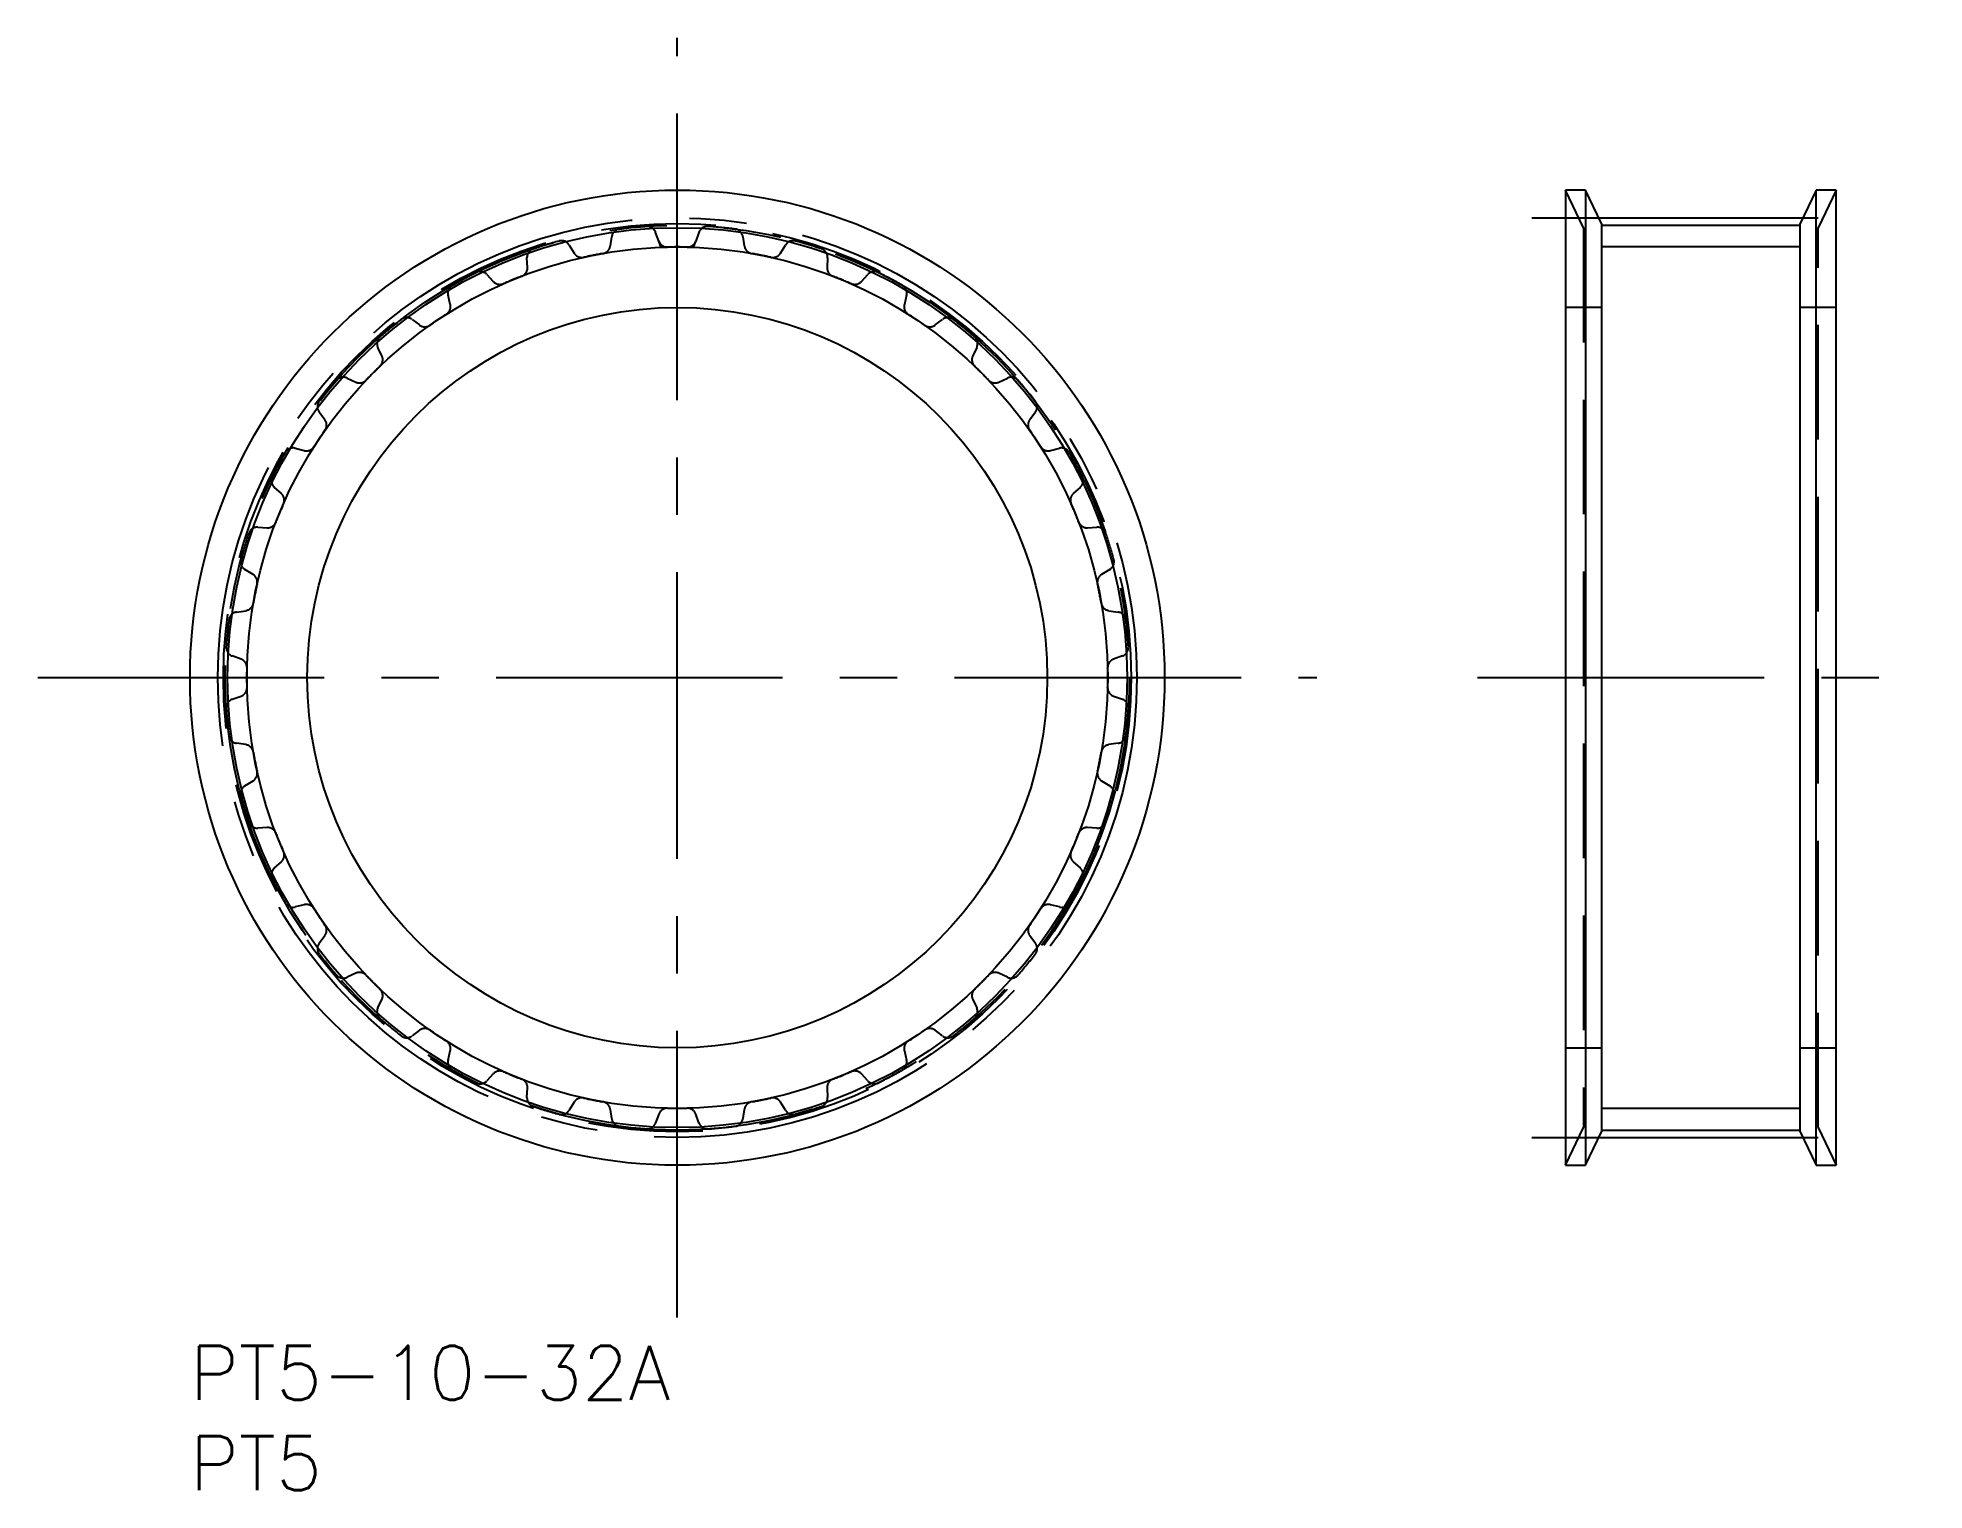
# Model space of a CAD drawing. Extents: x -8 to 96, y -8 to 72.
import ezdxf

# ---------------------------------------------------------------- set-up
doc = ezdxf.new("R2010")
doc.units = 0
doc.header["$LTSCALE"] = 0.5
for name, pattern in [('CENTER', [50.8, 31.75, -6.35, 6.35, -6.35]), ('DASHED', [19.05, 12.7, -6.35]), ('PHANTOM', [63.5, 31.75, -6.35, 6.35, -6.35, 6.35, -6.35])]:
    doc.linetypes.add(name, pattern=pattern)
for name, color, linetype in [('MSM_CENTER', 1, 'CENTER'), ('MSM_CONTINUOUS', 7, 'CONTINUOUS'), ('MSM_DASHED', 4, 'DASHED'), ('MSM_IMAGINARY', 6, 'PHANTOM'), ('MSM_NARROW', 5, 'CONTINUOUS'), ('MSM_PART_NUMBER', 7, 'CONTINUOUS')]:
    doc.layers.add(name, color=color, linetype=linetype)
doc.styles.get("Standard").update_dxf_attribs({"font": 'txt.shx', "height": 3, "bigfont": 'bigfont.shx'})

msp = doc.modelspace()

# ---------------------------------------------------------------- linework, layer by layer
at = {"layer": 'MSM_CENTER'}
for p, q in [((27, 1.56), (27, 72.44)), ((74.34, 62.46), (93.09, 62.46)), ((-8.44, 37), (62.44, 37)), ((71.34, 37), (96.09, 37)), ((74.34, 11.54), (93.09, 11.54))]:
    msp.add_line(p, q, dxfattribs=at)
msp.add_circle((27, 37), 25.46, dxfattribs=at)
at = {"layer": 'MSM_CONTINUOUS'}
for p, q in [((77.32, 64), (76.21, 64)), ((76.21, 64), (76.21, 10)), ((78.21, 62.15), (77.32, 64)), ((77.32, 64), (77.32, 10)), ((90.1, 64), (89.21, 62.15)), ((91.21, 64), (90.1, 64)), ((90.1, 10), (90.1, 64)), ((91.21, 10), (91.21, 64)), ((78.21, 62.15), (78.21, 11.85)), ((78.21, 62.05), (89.21, 62.05)), ((89.21, 11.85), (89.21, 62.15)), ((77.32, 10), (78.21, 11.85)), ((78.21, 11.95), (89.21, 11.95)), ((89.21, 11.85), (90.1, 10)), ((76.21, 10), (77.32, 10)), ((90.1, 10), (91.21, 10))]:
    msp.add_line(p, q, dxfattribs=at)
for radius in [27, 24.92, 20.5]:
    msp.add_circle((27, 37), radius, dxfattribs=at)
at = {"layer": 'MSM_DASHED'}
for p, q in [((77.21, 61.92), (76.21, 64)), ((91.21, 64), (90.21, 61.92)), ((77.21, 61.92), (77.21, 12.08)), ((90.21, 12.08), (90.21, 61.92)), ((21.01, 60.96), (21.28, 60.51)), ((23.29, 60.91), (23.37, 61.42)), ((25.98, 61.17), (25.8, 61.66)), ((28.2, 61.66), (28.02, 61.17)), ((30.63, 61.42), (30.71, 60.91)), ((32.72, 60.51), (32.99, 60.96)), ((18.7, 59.72), (18.67, 60.25)), ((35.33, 60.25), (35.3, 59.72)), ((16.45, 59.33), (16.8, 58.94)), ((37.2, 58.94), (37.55, 59.33)), ((14.42, 57.67), (14.3, 58.18)), ((39.7, 58.18), (39.58, 57.67)), ((78.21, 57.5), (76.21, 57.5)), ((91.21, 57.5), (89.21, 57.5)), ((12.3, 56.84), (12.72, 56.53)), ((41.28, 56.53), (41.7, 56.84)), ((10.63, 54.82), (10.41, 55.29)), ((43.59, 55.29), (43.37, 54.82)), ((8.71, 53.59), (9.18, 53.37)), ((44.82, 53.37), (45.29, 53.59)), ((7.47, 51.28), (7.16, 51.7)), ((46.84, 51.7), (46.53, 51.28)), ((5.82, 49.7), (6.33, 49.58)), ((47.67, 49.58), (48.18, 49.7)), ((5.06, 47.2), (4.67, 47.55)), ((49.33, 47.55), (48.94, 47.2)), ((3.75, 45.33), (4.28, 45.3)), ((49.72, 45.3), (50.25, 45.33)), ((3.49, 42.72), (3.04, 42.99)), ((50.96, 42.99), (50.51, 42.72)), ((2.58, 40.63), (3.09, 40.71)), ((50.91, 40.71), (51.42, 40.63)), ((2.83, 38.02), (2.34, 38.2)), ((51.66, 38.2), (51.17, 38.02)), ((2.34, 35.8), (2.83, 35.98)), ((51.17, 35.98), (51.66, 35.8)), ((3.09, 33.29), (2.58, 33.37)), ((51.42, 33.37), (50.91, 33.29)), ((3.04, 31.01), (3.49, 31.28)), ((50.51, 31.28), (50.96, 31.01)), ((4.28, 28.7), (3.75, 28.67)), ((50.25, 28.67), (49.72, 28.7)), ((4.67, 26.45), (5.06, 26.8)), ((48.94, 26.8), (49.33, 26.45)), ((6.33, 24.42), (5.82, 24.3)), ((48.18, 24.3), (47.67, 24.42)), ((7.16, 22.3), (7.47, 22.72)), ((46.53, 22.72), (46.84, 22.3)), ((9.18, 20.63), (8.71, 20.41)), ((45.29, 20.41), (44.82, 20.63)), ((10.41, 18.71), (10.63, 19.18)), ((43.37, 19.18), (43.59, 18.71)), ((12.72, 17.47), (12.3, 17.16)), ((41.7, 17.16), (41.28, 17.47)), ((14.3, 15.82), (14.42, 16.33)), ((39.58, 16.33), (39.7, 15.82)), ((76.21, 16.5), (78.21, 16.5)), ((89.21, 16.5), (91.21, 16.5)), ((16.8, 15.06), (16.45, 14.67)), ((37.55, 14.67), (37.2, 15.06)), ((18.67, 13.75), (18.7, 14.28)), ((35.3, 14.28), (35.33, 13.75)), ((21.28, 13.49), (21.01, 13.04)), ((23.37, 12.58), (23.29, 13.09)), ((25.98, 12.83), (25.8, 12.34)), ((28.2, 12.34), (28.02, 12.83)), ((30.71, 13.09), (30.63, 12.58)), ((32.99, 13.04), (32.72, 13.49)), ((76.21, 10), (77.21, 12.08)), ((90.21, 12.08), (91.21, 10))]:
    msp.add_line(p, q, dxfattribs=at)
msp.add_circle((27, 37), 25.15, dxfattribs=at)
for centre, radius, start, end in [((23.86, 61.35), 0.5, 97.3441, 171.25), ((27, 37), 25.05, 93.9059, 97.3441), ((25.33, 61.49), 0.5, 20, 93.9059), ((28.67, 61.49), 0.5, 86.0941, 160), ((27, 37), 25.05, 82.6559, 86.0941), ((30.14, 61.35), 0.5, 8.75, 82.6559), ((19.17, 60.27), 0.5, 108.5941, 182.5), ((27, 37), 25.05, 105.1559, 108.5941), ((20.58, 60.7), 0.5, 31.25, 105.1559), ((22.79, 60.98), 0.5, 279.9468, 351.25), ((26.45, 61.34), 0.5, 200, 271.3032), ((27, 37), 23.85, 88.6968, 91.3032), ((27.55, 61.34), 0.5, 268.6968, 340), ((31.21, 60.98), 0.5, 188.75, 260.0532), ((33.42, 60.7), 0.5, 74.8441, 148.75), ((27, 37), 25.05, 71.4059, 74.8441), ((34.83, 60.27), 0.5, 357.5, 71.4059), ((18.2, 59.7), 0.5, 291.1968, 2.5), ((21.71, 60.77), 0.5, 211.25, 282.5532), ((27, 37), 23.85, 99.9468, 102.5532), ((27, 37), 23.85, 77.4468, 80.0532), ((32.29, 60.77), 0.5, 257.4468, 328.75), ((35.8, 59.7), 0.5, 177.5, 248.8032), ((14.78, 58.29), 0.5, 119.8441, 193.75), ((27, 37), 25.05, 116.4059, 119.8441), ((16.08, 58.99), 0.5, 42.5, 116.4059), ((17.17, 59.28), 0.5, 222.5, 293.8032), ((27, 37), 23.85, 111.1968, 113.8032), ((27, 37), 23.85, 66.1968, 68.8032), ((36.83, 59.28), 0.5, 246.1968, 317.5), ((37.92, 58.99), 0.5, 63.5941, 137.5), ((27, 37), 25.05, 60.1559, 63.5941), ((39.22, 58.29), 0.5, 346.25, 60.1559), ((13.94, 57.55), 0.5, 302.4468, 13.75), ((40.06, 57.55), 0.5, 166.25, 237.5532), ((27, 37), 25.05, 127.6559, 131.0941), ((12, 56.44), 0.5, 53.75, 127.6559), ((13.01, 56.93), 0.5, 233.75, 305.0532), ((27, 37), 23.85, 122.4468, 125.0532), ((27, 37), 23.85, 54.9468, 57.5532), ((40.99, 56.93), 0.5, 234.9468, 306.25), ((42, 56.44), 0.5, 52.3441, 126.25), ((27, 37), 25.05, 48.9059, 52.3441), ((10.86, 55.5), 0.5, 131.0941, 205), ((43.14, 55.5), 0.5, 335, 48.9059), ((10.18, 54.61), 0.5, 313.6968, 25), ((43.82, 54.61), 0.5, 155, 226.3032), ((27, 37), 25.05, 138.9059, 142.3441), ((8.5, 53.14), 0.5, 65, 138.9059), ((9.39, 53.82), 0.5, 245, 316.3032), ((27, 37), 23.85, 133.6968, 136.3032), ((27, 37), 23.85, 43.6968, 46.3032), ((44.61, 53.82), 0.5, 223.6968, 295), ((45.5, 53.14), 0.5, 41.0941, 115), ((27, 37), 25.05, 37.6559, 41.0941), ((7.56, 52), 0.5, 142.3441, 216.25), ((46.44, 52), 0.5, 323.75, 37.6559), ((7.07, 50.99), 0.5, 324.9468, 36.25), ((46.93, 50.99), 0.5, 143.75, 215.0532), ((27, 37), 23.85, 144.9468, 147.5532), ((27, 37), 23.85, 32.4468, 35.0532), ((27, 37), 25.05, 150.1559, 153.5941), ((5.71, 49.22), 0.5, 76.25, 150.1559), ((6.45, 50.06), 0.5, 256.25, 327.5532), ((47.55, 50.06), 0.5, 212.4468, 283.75), ((48.29, 49.22), 0.5, 29.8441, 103.75), ((27, 37), 25.05, 26.4059, 29.8441), ((5.01, 47.92), 0.5, 153.5941, 227.5), ((48.99, 47.92), 0.5, 312.5, 26.4059), ((4.72, 46.83), 0.5, 336.1968, 47.5), ((49.28, 46.83), 0.5, 132.5, 203.8032), ((27, 37), 23.85, 156.1968, 158.8032), ((27, 37), 23.85, 21.1968, 23.8032), ((27, 37), 25.05, 161.4059, 164.8441), ((3.73, 44.83), 0.5, 87.5, 161.4059), ((4.3, 45.8), 0.5, 267.5, 338.8032), ((49.7, 45.8), 0.5, 201.1968, 272.5), ((50.27, 44.83), 0.5, 18.5941, 92.5), ((27, 37), 25.05, 15.1559, 18.5941), ((3.3, 43.42), 0.5, 164.8441, 238.75), ((50.7, 43.42), 0.5, 301.25, 15.1559), ((3.23, 42.29), 0.5, 347.4468, 58.75), ((27, 37), 23.85, 167.4468, 170.0532), ((50.77, 42.29), 0.5, 121.25, 192.5532), ((27, 37), 23.85, 9.9468, 12.5532), ((3.02, 41.21), 0.5, 278.75, 350.0532), ((50.98, 41.21), 0.5, 189.9468, 261.25), ((27, 37), 25.05, 172.6559, 176.0941), ((2.65, 40.14), 0.5, 98.75, 172.6559), ((51.35, 40.14), 0.5, 7.3441, 81.25), ((27, 37), 25.05, 3.9059, 7.3441), ((2.51, 38.67), 0.5, 176.0941, 250), ((51.49, 38.67), 0.5, 290, 3.9059), ((2.66, 37.55), 0.5, 358.6968, 70), ((51.34, 37.55), 0.5, 110, 181.3032), ((27, 37), 23.85, 178.6968, 181.3032), ((27, 37), 23.85, 358.6968, 1.3032), ((2.51, 35.33), 0.5, 110, 183.9059), ((2.66, 36.45), 0.5, 290, 1.3032), ((51.34, 36.45), 0.5, 178.6968, 250), ((51.49, 35.33), 0.5, 356.0941, 70), ((27, 37), 25.05, 183.9059, 187.3441), ((27, 37), 25.05, 352.6559, 356.0941), ((2.65, 33.86), 0.5, 187.3441, 261.25), ((51.35, 33.86), 0.5, 278.75, 352.6559), ((3.02, 32.79), 0.5, 9.9468, 81.25), ((27, 37), 23.85, 189.9468, 192.5532), ((27, 37), 23.85, 347.4468, 350.0532), ((50.98, 32.79), 0.5, 98.75, 170.0532), ((3.23, 31.71), 0.5, 301.25, 12.5532), ((50.77, 31.71), 0.5, 167.4468, 238.75), ((3.3, 30.58), 0.5, 121.25, 195.1559), ((27, 37), 25.05, 195.1559, 198.5941), ((27, 37), 25.05, 341.4059, 344.8441), ((50.7, 30.58), 0.5, 344.8441, 58.75), ((3.73, 29.17), 0.5, 198.5941, 272.5), ((4.3, 28.2), 0.5, 21.1968, 92.5), ((27, 37), 23.85, 201.1968, 203.8032), ((27, 37), 23.85, 336.1968, 338.8032), ((49.7, 28.2), 0.5, 87.5, 158.8032), ((50.27, 29.17), 0.5, 267.5, 341.4059), ((4.72, 27.17), 0.5, 312.5, 23.8032), ((49.28, 27.17), 0.5, 156.1968, 227.5), ((5.01, 26.08), 0.5, 132.5, 206.4059), ((48.99, 26.08), 0.5, 333.5941, 47.5), ((27, 37), 25.05, 206.4059, 209.8441), ((27, 37), 25.05, 330.1559, 333.5941), ((5.71, 24.78), 0.5, 209.8441, 283.75), ((6.45, 23.94), 0.5, 32.4468, 103.75), ((27, 37), 23.85, 212.4468, 215.0532), ((27, 37), 23.85, 324.9468, 327.5532), ((47.55, 23.94), 0.5, 76.25, 147.5532), ((48.29, 24.78), 0.5, 256.25, 330.1559), ((7.07, 23.01), 0.5, 323.75, 35.0532), ((46.93, 23.01), 0.5, 144.9468, 216.25), ((7.56, 22), 0.5, 143.75, 217.6559), ((46.44, 22), 0.5, 322.3441, 36.25), ((27, 37), 25.05, 217.6559, 221.0941), ((27, 37), 25.05, 318.9059, 322.3441), ((8.5, 20.86), 0.5, 221.0941, 295), ((9.39, 20.18), 0.5, 43.6968, 115), ((27, 37), 23.85, 223.6968, 226.3032), ((27, 37), 23.85, 313.6968, 316.3032), ((44.61, 20.18), 0.5, 65, 136.3032), ((45.5, 20.86), 0.5, 245, 318.9059), ((10.18, 19.39), 0.5, 335, 46.3032), ((43.82, 19.39), 0.5, 133.6968, 205), ((10.86, 18.5), 0.5, 155, 228.9059), ((27, 37), 25.05, 228.9059, 232.3441), ((27, 37), 25.05, 307.6559, 311.0941), ((43.14, 18.5), 0.5, 311.0941, 25), ((12, 17.56), 0.5, 232.3441, 306.25), ((13.01, 17.07), 0.5, 54.9468, 126.25), ((27, 37), 23.85, 234.9468, 237.5532), ((13.94, 16.45), 0.5, 346.25, 57.5532), ((40.06, 16.45), 0.5, 122.4468, 193.75), ((27, 37), 23.85, 302.4468, 305.0532), ((40.99, 17.07), 0.5, 53.75, 125.0532), ((42, 17.56), 0.5, 233.75, 307.6559), ((14.78, 15.71), 0.5, 166.25, 240.1559), ((39.22, 15.71), 0.5, 299.8441, 13.75), ((27, 37), 25.05, 240.1559, 243.5941), ((16.08, 15.01), 0.5, 243.5941, 317.5), ((17.17, 14.72), 0.5, 66.1968, 137.5), ((27, 37), 23.85, 246.1968, 248.8032), ((18.2, 14.3), 0.5, 357.5, 68.8032), ((35.8, 14.3), 0.5, 111.1968, 182.5), ((27, 37), 23.85, 291.1968, 293.8032), ((36.83, 14.72), 0.5, 42.5, 113.8032), ((37.92, 15.01), 0.5, 222.5, 296.4059), ((27, 37), 25.05, 296.4059, 299.8441), ((19.17, 13.73), 0.5, 177.5, 251.4059), ((21.71, 13.23), 0.5, 77.4468, 148.75), ((27, 37), 23.85, 257.4468, 260.0532), ((27, 37), 23.85, 279.9468, 282.5532), ((32.29, 13.23), 0.5, 31.25, 102.5532), ((34.83, 13.73), 0.5, 288.5941, 2.5), ((27, 37), 25.05, 251.4059, 254.8441), ((20.58, 13.3), 0.5, 254.8441, 328.75), ((22.79, 13.02), 0.5, 8.75, 80.0532), ((23.86, 12.65), 0.5, 188.75, 262.6559), ((26.45, 12.66), 0.5, 88.6968, 160), ((27, 37), 23.85, 268.6968, 271.3032), ((27.55, 12.66), 0.5, 20, 91.3032), ((30.14, 12.65), 0.5, 277.3441, 351.25), ((31.21, 13.02), 0.5, 99.9468, 171.25), ((33.42, 13.3), 0.5, 211.25, 285.1559), ((27, 37), 25.05, 285.1559, 288.5941), ((27, 37), 25.05, 262.6559, 266.0941), ((25.33, 12.51), 0.5, 266.0941, 340), ((28.67, 12.51), 0.5, 200, 273.9059), ((27, 37), 25.05, 273.9059, 277.3441)]:
    msp.add_arc(centre, radius, start, end, dxfattribs=at)
at = {"layer": 'MSM_IMAGINARY'}
msp.add_circle((27, 37), 25.05, dxfattribs=at)
at = {"layer": 'MSM_NARROW'}
for p, q in [((26.1, 60.83), (25.98, 61.17)), ((27.9, 60.83), (28.02, 61.17)), ((89.21, 60.85), (78.21, 60.85)), ((89.21, 13.15), (78.21, 13.15))]:
    msp.add_line(p, q, dxfattribs=at)
msp.add_circle((27, 37), 23.85, dxfattribs=at)
for start, end in [(91.3032, 92.1626), (87.8374, 88.6968)]:
    msp.add_arc((27, 37), 23.85, start, end, dxfattribs=at)

# ---------------------------------------------------------------- texts
at = {"layer": 'MSM_PART_NUMBER'}
for s, p in [('PT5-10-32A', (0, -3)), ('PT5', (0, -8))]:
    msp.add_text(s, height=3, dxfattribs=at).set_placement(p)

doc.saveas('drawing.dxf')
